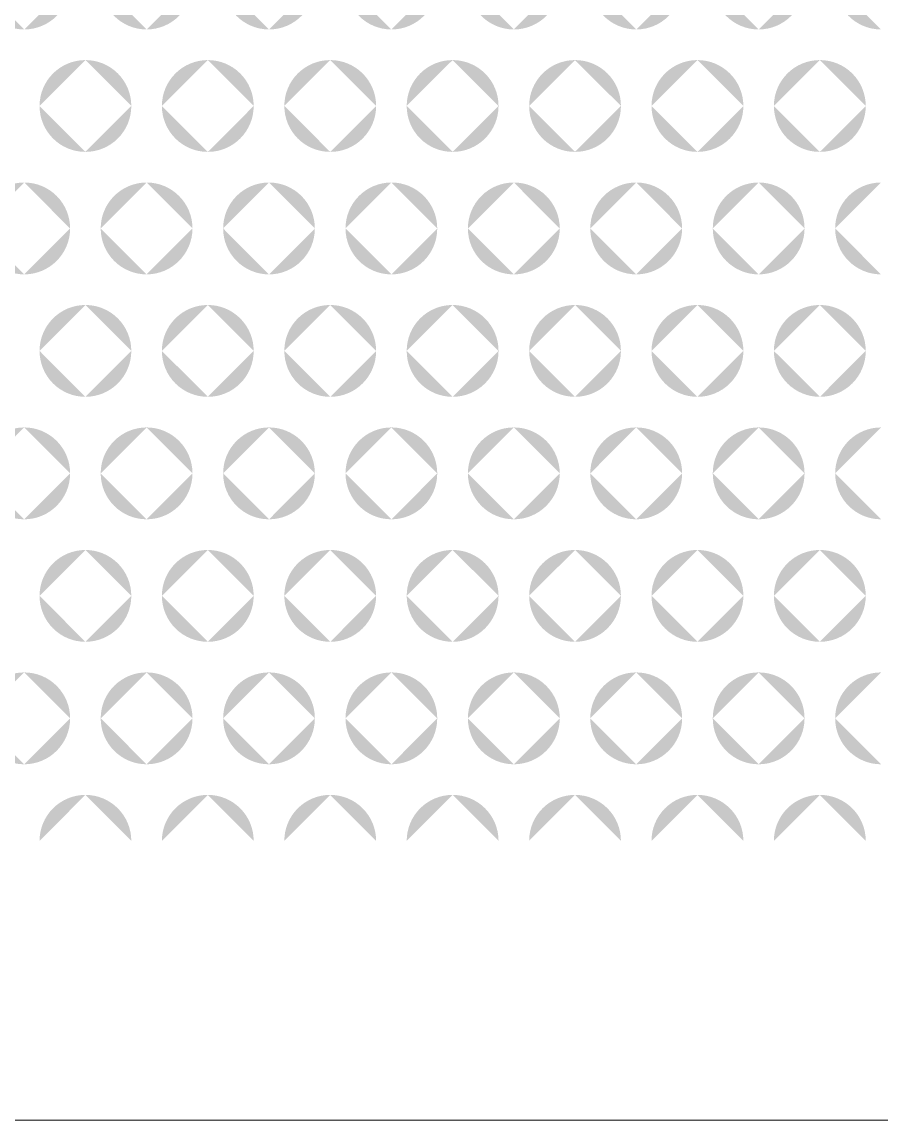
# Model space of a CAD drawing. Header units: millimetres. Extents: x 53 to 536, y 329 to 488.
# Drawn here: x 130.29 to 144.33, y 443.78 to 461.72 of the extents above; entities that cross this region are included whole.
import ezdxf

# ---------------------------------------------------------------- set-up
doc = ezdxf.new("R2010")
doc.units = ezdxf.units.MM
doc.header["$MEASUREMENT"] = 0

msp = doc.modelspace()

# ---------------------------------------------------------------- hatches: boundary and pattern name
at = {"transparency": 33554559}
h = msp.add_hatch(color=256, dxfattribs=at)
h.paths.add_polyline_path([(128.328, 461.593), (128.328, 463.094)], flags=0)
h.paths.add_polyline_path([(129.079, 462.343, 0.414729), (128.328, 463.094)], flags=0)
h.paths.add_polyline_path([(128.328, 461.593, 0.413542), (129.079, 462.343)], flags=0)
h.paths.add_polyline_path([(132.329, 463.094), (132.329, 461.593)], flags=0)
h.paths.add_polyline_path([(131.579, 462.343, 0.413057), (132.329, 461.593)], flags=0)
h.paths.add_polyline_path([(132.329, 463.094, 0.414244), (131.579, 462.343)], flags=0)
h.paths.add_polyline_path([(129.58, 462.343, 0.413811), (130.329, 461.593)], flags=0)
h.paths.add_polyline_path([(130.329, 463.094, 0.414997), (129.58, 462.343)], flags=0)
h.paths.add_polyline_path([(131.079, 462.343, 0.414512), (130.329, 463.094)], flags=0)
h.paths.add_polyline_path([(130.329, 461.593, 0.413325), (131.079, 462.343)], flags=0)
h.paths.add_polyline_path([(130.079, 460.344), (128.579, 460.344)], flags=0)
h.paths.add_polyline_path([(129.329, 461.093, 0.414294), (128.579, 460.344)], flags=0)
h.paths.add_polyline_path([(130.079, 460.344, 0.414563), (129.329, 461.093)], flags=0)
h.paths.add_polyline_path([(132.079, 460.344), (130.58, 460.344)], flags=0)
h.paths.add_polyline_path([(131.329, 461.093, 0.414563), (130.58, 460.344)], flags=0)
h.paths.add_polyline_path([(132.079, 460.344, 0.414563), (131.329, 461.093)], flags=0)
h.paths.add_polyline_path([(128.579, 464.344), (128.579, 464.345), (130.079, 464.345), (130.079, 464.344)], flags=0)
h.paths.add_polyline_path([(129.329, 463.594, 0.41478), (130.079, 464.344)], flags=0)
h.paths.add_polyline_path([(128.579, 464.344, 0.414512), (129.329, 463.594)], flags=0)
h.paths.add_polyline_path([(130.58, 464.344), (130.58, 464.345), (132.079, 464.345), (132.079, 464.344)], flags=0)
h.paths.add_polyline_path([(131.329, 463.594, 0.41478), (132.079, 464.344)], flags=0)
h.paths.add_polyline_path([(130.58, 464.344, 0.41478), (131.329, 463.594)], flags=0)
h = msp.add_hatch(color=256, dxfattribs=at)
h.paths.add_polyline_path([(132.329, 461.593), (132.329, 463.094)], flags=0)
h.paths.add_polyline_path([(133.079, 462.343, 0.414027), (132.329, 463.094)], flags=0)
h.paths.add_polyline_path([(132.329, 461.593, 0.41284), (133.079, 462.343)], flags=0)
h.paths.add_polyline_path([(136.33, 463.094), (136.33, 461.593)], flags=0)
h.paths.add_polyline_path([(135.58, 462.343, 0.413325), (136.33, 461.593)], flags=0)
h.paths.add_polyline_path([(136.33, 463.094, 0.414512), (135.58, 462.343)], flags=0)
h.paths.add_polyline_path([(133.58, 462.343, 0.413325), (134.33, 461.593)], flags=0)
h.paths.add_polyline_path([(134.33, 463.094, 0.414512), (133.58, 462.343)], flags=0)
h.paths.add_polyline_path([(135.079, 462.343, 0.414512), (134.33, 463.094)], flags=0)
h.paths.add_polyline_path([(134.33, 461.593, 0.413325), (135.079, 462.343)], flags=0)
h.paths.add_polyline_path([(134.079, 460.344), (132.579, 460.344)], flags=0)
h.paths.add_polyline_path([(133.33, 461.093, 0.414294), (132.579, 460.344)], flags=0)
h.paths.add_polyline_path([(134.079, 460.344, 0.414563), (133.33, 461.093)], flags=0)
h.paths.add_polyline_path([(136.08, 460.344), (134.58, 460.344)], flags=0)
h.paths.add_polyline_path([(135.33, 461.093, 0.414563), (134.58, 460.344)], flags=0)
h.paths.add_polyline_path([(136.08, 460.344, 0.414779), (135.33, 461.093)], flags=0)
h.paths.add_polyline_path([(132.579, 464.344), (132.579, 464.345), (134.079, 464.345), (134.079, 464.344)], flags=0)
h.paths.add_polyline_path([(133.33, 463.594, 0.41478), (134.079, 464.344)], flags=0)
h.paths.add_polyline_path([(132.579, 464.344, 0.414512), (133.33, 463.594)], flags=0)
h.paths.add_polyline_path([(134.58, 464.344), (134.58, 464.345), (136.08, 464.345), (136.08, 464.344)], flags=0)
h.paths.add_polyline_path([(135.33, 463.594, 0.414997), (136.08, 464.344)], flags=0)
h.paths.add_polyline_path([(134.58, 464.344, 0.41478), (135.33, 463.594)], flags=0)
h = msp.add_hatch(color=256, dxfattribs=at)
h.paths.add_polyline_path([(136.33, 461.593), (136.33, 463.094)], flags=0)
h.paths.add_polyline_path([(137.079, 462.343, 0.414997), (136.33, 463.094)], flags=0)
h.paths.add_polyline_path([(136.33, 461.593, 0.413811), (137.079, 462.343)], flags=0)
h.paths.add_polyline_path([(140.331, 463.094), (140.331, 461.593)], flags=0)
h.paths.add_polyline_path([(139.58, 462.343, 0.413057), (140.331, 461.593)], flags=0)
h.paths.add_polyline_path([(140.331, 463.094, 0.414244), (139.58, 462.343)], flags=0)
h.paths.add_polyline_path([(137.58, 462.343, 0.413057), (138.331, 461.593)], flags=0)
h.paths.add_polyline_path([(138.331, 463.094, 0.414244), (137.58, 462.343)], flags=0)
h.paths.add_polyline_path([(139.081, 462.343, 0.414512), (138.331, 463.094)], flags=0)
h.paths.add_polyline_path([(138.331, 461.593, 0.413325), (139.081, 462.343)], flags=0)
h.paths.add_polyline_path([(138.081, 460.344), (136.58, 460.344)], flags=0)
h.paths.add_polyline_path([(137.33, 461.093, 0.414563), (136.58, 460.344)], flags=0)
h.paths.add_polyline_path([(138.081, 460.344, 0.414294), (137.33, 461.093)], flags=0)
h.paths.add_polyline_path([(140.081, 460.344), (138.581, 460.344)], flags=0)
h.paths.add_polyline_path([(139.331, 461.093, 0.414563), (138.581, 460.344)], flags=0)
h.paths.add_polyline_path([(140.081, 460.344, 0.414563), (139.331, 461.093)], flags=0)
h.paths.add_polyline_path([(136.58, 464.344), (136.58, 464.345), (138.081, 464.345), (138.081, 464.344)], flags=0)
h.paths.add_polyline_path([(137.33, 463.594, 0.414512), (138.081, 464.344)], flags=0)
h.paths.add_polyline_path([(136.58, 464.344, 0.41478), (137.33, 463.594)], flags=0)
h.paths.add_polyline_path([(138.581, 464.344), (138.581, 464.345), (140.081, 464.345), (140.081, 464.344)], flags=0)
h.paths.add_polyline_path([(139.331, 463.594, 0.41478), (140.081, 464.344)], flags=0)
h.paths.add_polyline_path([(138.581, 464.344, 0.41478), (139.331, 463.594)], flags=0)
h = msp.add_hatch(color=256, dxfattribs=at)
h.paths.add_polyline_path([(140.331, 461.593), (140.331, 463.094)], flags=0)
h.paths.add_polyline_path([(141.081, 462.343, 0.414997), (140.331, 463.094)], flags=0)
h.paths.add_polyline_path([(140.331, 461.593, 0.413811), (141.081, 462.343)], flags=0)
h.paths.add_polyline_path([(144.332, 463.094), (144.332, 461.593)], flags=0)
h.paths.add_polyline_path([(143.582, 462.343, 0.413325), (144.332, 461.593)], flags=0)
h.paths.add_polyline_path([(144.332, 463.094, 0.414512), (143.582, 462.343)], flags=0)
h.paths.add_polyline_path([(141.582, 462.343, 0.413811), (142.332, 461.593)], flags=0)
h.paths.add_polyline_path([(142.332, 463.094, 0.414997), (141.582, 462.343)], flags=0)
h.paths.add_polyline_path([(143.082, 462.343, 0.414027), (142.332, 463.094)], flags=0)
h.paths.add_polyline_path([(142.332, 461.593, 0.41284), (143.082, 462.343)], flags=0)
h.paths.add_polyline_path([(142.082, 460.344), (140.581, 460.344)], flags=0)
h.paths.add_polyline_path([(141.332, 461.093, 0.414779), (140.581, 460.344)], flags=0)
h.paths.add_polyline_path([(142.082, 460.344, 0.414078), (141.332, 461.093)], flags=0)
h.paths.add_polyline_path([(144.082, 460.344), (142.581, 460.344)], flags=0)
h.paths.add_polyline_path([(143.332, 461.093, 0.414294), (142.581, 460.344)], flags=0)
h.paths.add_polyline_path([(144.082, 460.344, 0.414563), (143.332, 461.093)], flags=0)
h.paths.add_polyline_path([(140.581, 464.344), (140.581, 464.345), (142.082, 464.345), (142.082, 464.344)], flags=0)
h.paths.add_polyline_path([(141.332, 463.594, 0.414295), (142.082, 464.344)], flags=0)
h.paths.add_polyline_path([(140.581, 464.344, 0.414997), (141.332, 463.594)], flags=0)
h.paths.add_polyline_path([(142.581, 464.344), (142.581, 464.345), (144.082, 464.345), (144.082, 464.344)], flags=0)
h.paths.add_polyline_path([(143.332, 463.594, 0.41478), (144.082, 464.344)], flags=0)
h.paths.add_polyline_path([(142.581, 464.344, 0.414512), (143.332, 463.594)], flags=0)
h = msp.add_hatch(color=256, dxfattribs=at)
h.paths.add_polyline_path([(128.328, 457.592), (128.328, 459.093)], flags=0)
h.paths.add_polyline_path([(129.079, 458.342, 0.414729), (128.328, 459.093)], flags=0)
h.paths.add_polyline_path([(128.328, 457.592, 0.413542), (129.079, 458.342)], flags=0)
h.paths.add_polyline_path([(132.329, 459.093), (132.329, 457.592)], flags=0)
h.paths.add_polyline_path([(131.579, 458.342, 0.413057), (132.329, 457.592)], flags=0)
h.paths.add_polyline_path([(132.329, 459.093, 0.414244), (131.579, 458.342)], flags=0)
h.paths.add_polyline_path([(129.58, 458.342, 0.413811), (130.329, 457.592)], flags=0)
h.paths.add_polyline_path([(130.329, 459.093, 0.414997), (129.58, 458.342)], flags=0)
h.paths.add_polyline_path([(131.079, 458.342, 0.414512), (130.329, 459.093)], flags=0)
h.paths.add_polyline_path([(130.329, 457.592, 0.413325), (131.079, 458.342)], flags=0)
h.paths.add_polyline_path([(130.079, 456.342), (128.579, 456.342)], flags=0)
h.paths.add_polyline_path([(129.329, 457.092, 0.414512), (128.579, 456.342)], flags=0)
h.paths.add_polyline_path([(130.079, 456.342, 0.41478), (129.329, 457.092)], flags=0)
h.paths.add_polyline_path([(132.079, 456.342), (130.58, 456.342)], flags=0)
h.paths.add_polyline_path([(131.329, 457.092, 0.41478), (130.58, 456.342)], flags=0)
h.paths.add_polyline_path([(132.079, 456.342, 0.41478), (131.329, 457.092)], flags=0)
h.paths.add_polyline_path([(128.579, 460.343), (128.579, 460.344), (130.079, 460.344), (130.079, 460.343)], flags=0)
h.paths.add_polyline_path([(129.329, 459.593, 0.41478), (130.079, 460.343)], flags=0)
h.paths.add_polyline_path([(128.579, 460.343, 0.414512), (129.329, 459.593)], flags=0)
h.paths.add_polyline_path([(130.58, 460.343), (130.58, 460.344), (132.079, 460.344), (132.079, 460.343)], flags=0)
h.paths.add_polyline_path([(131.329, 459.593, 0.41478), (132.079, 460.343)], flags=0)
h.paths.add_polyline_path([(130.58, 460.343, 0.41478), (131.329, 459.593)], flags=0)
h = msp.add_hatch(color=256, dxfattribs=at)
h.paths.add_polyline_path([(132.329, 457.592), (132.329, 459.093)], flags=0)
h.paths.add_polyline_path([(133.079, 458.342, 0.414027), (132.329, 459.093)], flags=0)
h.paths.add_polyline_path([(132.329, 457.592, 0.41284), (133.079, 458.342)], flags=0)
h.paths.add_polyline_path([(136.33, 459.093), (136.33, 457.592)], flags=0)
h.paths.add_polyline_path([(135.58, 458.342, 0.413325), (136.33, 457.592)], flags=0)
h.paths.add_polyline_path([(136.33, 459.093, 0.414512), (135.58, 458.342)], flags=0)
h.paths.add_polyline_path([(133.58, 458.342, 0.413325), (134.33, 457.592)], flags=0)
h.paths.add_polyline_path([(134.33, 459.093, 0.414512), (133.58, 458.342)], flags=0)
h.paths.add_polyline_path([(135.079, 458.342, 0.414512), (134.33, 459.093)], flags=0)
h.paths.add_polyline_path([(134.33, 457.592, 0.413325), (135.079, 458.342)], flags=0)
h.paths.add_polyline_path([(134.079, 456.342), (132.579, 456.342)], flags=0)
h.paths.add_polyline_path([(133.33, 457.092, 0.414512), (132.579, 456.342)], flags=0)
h.paths.add_polyline_path([(134.079, 456.342, 0.41478), (133.33, 457.092)], flags=0)
h.paths.add_polyline_path([(136.08, 456.342), (134.58, 456.342)], flags=0)
h.paths.add_polyline_path([(135.33, 457.092, 0.41478), (134.58, 456.342)], flags=0)
h.paths.add_polyline_path([(136.08, 456.342, 0.414997), (135.33, 457.092)], flags=0)
h.paths.add_polyline_path([(132.579, 460.343), (132.579, 460.344), (134.079, 460.344), (134.079, 460.343)], flags=0)
h.paths.add_polyline_path([(133.33, 459.593, 0.41478), (134.079, 460.343)], flags=0)
h.paths.add_polyline_path([(132.579, 460.343, 0.414512), (133.33, 459.593)], flags=0)
h.paths.add_polyline_path([(134.58, 460.343), (134.58, 460.344), (136.08, 460.344), (136.08, 460.343)], flags=0)
h.paths.add_polyline_path([(135.33, 459.593, 0.414997), (136.08, 460.343)], flags=0)
h.paths.add_polyline_path([(134.58, 460.343, 0.41478), (135.33, 459.593)], flags=0)
h = msp.add_hatch(color=256, dxfattribs=at)
h.paths.add_polyline_path([(136.33, 457.592), (136.33, 459.093)], flags=0)
h.paths.add_polyline_path([(137.079, 458.342, 0.414997), (136.33, 459.093)], flags=0)
h.paths.add_polyline_path([(136.33, 457.592, 0.413811), (137.079, 458.342)], flags=0)
h.paths.add_polyline_path([(140.331, 459.093), (140.331, 457.592)], flags=0)
h.paths.add_polyline_path([(139.58, 458.342, 0.413057), (140.331, 457.592)], flags=0)
h.paths.add_polyline_path([(140.331, 459.093, 0.414244), (139.58, 458.342)], flags=0)
h.paths.add_polyline_path([(137.58, 458.342, 0.413057), (138.331, 457.592)], flags=0)
h.paths.add_polyline_path([(138.331, 459.093, 0.414244), (137.58, 458.342)], flags=0)
h.paths.add_polyline_path([(139.081, 458.342, 0.414512), (138.331, 459.093)], flags=0)
h.paths.add_polyline_path([(138.331, 457.592, 0.413325), (139.081, 458.342)], flags=0)
h.paths.add_polyline_path([(138.081, 456.342), (136.58, 456.342)], flags=0)
h.paths.add_polyline_path([(137.33, 457.092, 0.41478), (136.58, 456.342)], flags=0)
h.paths.add_polyline_path([(138.081, 456.342, 0.414512), (137.33, 457.092)], flags=0)
h.paths.add_polyline_path([(140.081, 456.342), (138.581, 456.342)], flags=0)
h.paths.add_polyline_path([(139.331, 457.092, 0.41478), (138.581, 456.342)], flags=0)
h.paths.add_polyline_path([(140.081, 456.342, 0.41478), (139.331, 457.092)], flags=0)
h.paths.add_polyline_path([(136.58, 460.343), (136.58, 460.344), (138.081, 460.344), (138.081, 460.343)], flags=0)
h.paths.add_polyline_path([(137.33, 459.593, 0.414512), (138.081, 460.343)], flags=0)
h.paths.add_polyline_path([(136.58, 460.343, 0.41478), (137.33, 459.593)], flags=0)
h.paths.add_polyline_path([(138.581, 460.343), (138.581, 460.344), (140.081, 460.344), (140.081, 460.343)], flags=0)
h.paths.add_polyline_path([(139.331, 459.593, 0.41478), (140.081, 460.343)], flags=0)
h.paths.add_polyline_path([(138.581, 460.343, 0.41478), (139.331, 459.593)], flags=0)
h = msp.add_hatch(color=256, dxfattribs=at)
h.paths.add_polyline_path([(140.331, 457.592), (140.331, 459.093)], flags=0)
h.paths.add_polyline_path([(141.081, 458.342, 0.414997), (140.331, 459.093)], flags=0)
h.paths.add_polyline_path([(140.331, 457.592, 0.413811), (141.081, 458.342)], flags=0)
h.paths.add_polyline_path([(144.332, 459.093), (144.332, 457.592)], flags=0)
h.paths.add_polyline_path([(143.582, 458.342, 0.413325), (144.332, 457.592)], flags=0)
h.paths.add_polyline_path([(144.332, 459.093, 0.414512), (143.582, 458.342)], flags=0)
h.paths.add_polyline_path([(141.582, 458.342, 0.413811), (142.332, 457.592)], flags=0)
h.paths.add_polyline_path([(142.332, 459.093, 0.414997), (141.582, 458.342)], flags=0)
h.paths.add_polyline_path([(143.082, 458.342, 0.414027), (142.332, 459.093)], flags=0)
h.paths.add_polyline_path([(142.332, 457.592, 0.41284), (143.082, 458.342)], flags=0)
h.paths.add_polyline_path([(142.082, 456.342), (140.581, 456.342)], flags=0)
h.paths.add_polyline_path([(141.332, 457.092, 0.414997), (140.581, 456.342)], flags=0)
h.paths.add_polyline_path([(142.082, 456.342, 0.414295), (141.332, 457.092)], flags=0)
h.paths.add_polyline_path([(144.082, 456.342), (142.581, 456.342)], flags=0)
h.paths.add_polyline_path([(143.332, 457.092, 0.414512), (142.581, 456.342)], flags=0)
h.paths.add_polyline_path([(144.082, 456.342, 0.41478), (143.332, 457.092)], flags=0)
h.paths.add_polyline_path([(140.581, 460.343), (140.581, 460.344), (142.082, 460.344), (142.082, 460.343)], flags=0)
h.paths.add_polyline_path([(141.332, 459.593, 0.414295), (142.082, 460.343)], flags=0)
h.paths.add_polyline_path([(140.581, 460.343, 0.414997), (141.332, 459.593)], flags=0)
h.paths.add_polyline_path([(142.581, 460.343), (142.581, 460.344), (144.082, 460.344), (144.082, 460.343)], flags=0)
h.paths.add_polyline_path([(143.332, 459.593, 0.41478), (144.082, 460.343)], flags=0)
h.paths.add_polyline_path([(142.581, 460.343, 0.414512), (143.332, 459.593)], flags=0)
h = msp.add_hatch(color=256, dxfattribs=at)
h.paths.add_polyline_path([(128.328, 453.591), (128.328, 455.092)], flags=0)
h.paths.add_polyline_path([(129.079, 454.341, 0.414729), (128.328, 455.092)], flags=0)
h.paths.add_polyline_path([(128.328, 453.591, 0.414027), (129.079, 454.341)], flags=0)
h.paths.add_polyline_path([(132.329, 455.092), (132.329, 453.591)], flags=0)
h.paths.add_polyline_path([(131.579, 454.341, 0.413542), (132.329, 453.591)], flags=0)
h.paths.add_polyline_path([(132.329, 455.092, 0.414244), (131.579, 454.341)], flags=0)
h.paths.add_polyline_path([(129.58, 454.341, 0.414295), (130.329, 453.591)], flags=0)
h.paths.add_polyline_path([(130.329, 455.092, 0.414997), (129.58, 454.341)], flags=0)
h.paths.add_polyline_path([(131.079, 454.341, 0.414512), (130.329, 455.092)], flags=0)
h.paths.add_polyline_path([(130.329, 453.591, 0.41381), (131.079, 454.341)], flags=0)
h.paths.add_polyline_path([(130.079, 452.341), (128.579, 452.341)], flags=0)
h.paths.add_polyline_path([(129.329, 453.09, 0.414512), (128.579, 452.341)], flags=0)
h.paths.add_polyline_path([(130.079, 452.341, 0.41478), (129.329, 453.09)], flags=0)
h.paths.add_polyline_path([(132.079, 452.341), (130.58, 452.341)], flags=0)
h.paths.add_polyline_path([(131.329, 453.09, 0.41478), (130.58, 452.341)], flags=0)
h.paths.add_polyline_path([(132.079, 452.341, 0.41478), (131.329, 453.09)], flags=0)
h.paths.add_polyline_path([(128.579, 456.342), (130.079, 456.342)], flags=0)
h.paths.add_polyline_path([(129.329, 455.592, 0.41478), (130.079, 456.342)], flags=0)
h.paths.add_polyline_path([(128.579, 456.342, 0.414512), (129.329, 455.592)], flags=0)
h.paths.add_polyline_path([(130.58, 456.342), (132.079, 456.342)], flags=0)
h.paths.add_polyline_path([(131.329, 455.592, 0.41478), (132.079, 456.342)], flags=0)
h.paths.add_polyline_path([(130.58, 456.342, 0.41478), (131.329, 455.592)], flags=0)
h = msp.add_hatch(color=256, dxfattribs=at)
h.paths.add_polyline_path([(132.329, 453.591), (132.329, 455.092)], flags=0)
h.paths.add_polyline_path([(133.079, 454.341, 0.414027), (132.329, 455.092)], flags=0)
h.paths.add_polyline_path([(132.329, 453.591, 0.413325), (133.079, 454.341)], flags=0)
h.paths.add_polyline_path([(136.33, 455.092), (136.33, 453.591)], flags=0)
h.paths.add_polyline_path([(135.58, 454.341, 0.41381), (136.33, 453.591)], flags=0)
h.paths.add_polyline_path([(136.33, 455.092, 0.414512), (135.58, 454.341)], flags=0)
h.paths.add_polyline_path([(133.58, 454.341, 0.41381), (134.33, 453.591)], flags=0)
h.paths.add_polyline_path([(134.33, 455.092, 0.414512), (133.58, 454.341)], flags=0)
h.paths.add_polyline_path([(135.079, 454.341, 0.414512), (134.33, 455.092)], flags=0)
h.paths.add_polyline_path([(134.33, 453.591, 0.41381), (135.079, 454.341)], flags=0)
h.paths.add_polyline_path([(134.079, 452.341), (132.579, 452.341)], flags=0)
h.paths.add_polyline_path([(133.33, 453.09, 0.414512), (132.579, 452.341)], flags=0)
h.paths.add_polyline_path([(134.079, 452.341, 0.41478), (133.33, 453.09)], flags=0)
h.paths.add_polyline_path([(136.08, 452.341), (134.58, 452.341)], flags=0)
h.paths.add_polyline_path([(135.33, 453.09, 0.41478), (134.58, 452.341)], flags=0)
h.paths.add_polyline_path([(136.08, 452.341, 0.414997), (135.33, 453.09)], flags=0)
h.paths.add_polyline_path([(132.579, 456.342), (134.079, 456.342)], flags=0)
h.paths.add_polyline_path([(133.33, 455.592, 0.41478), (134.079, 456.342)], flags=0)
h.paths.add_polyline_path([(132.579, 456.342, 0.414512), (133.33, 455.592)], flags=0)
h.paths.add_polyline_path([(134.58, 456.342), (136.08, 456.342)], flags=0)
h.paths.add_polyline_path([(135.33, 455.592, 0.414997), (136.08, 456.342)], flags=0)
h.paths.add_polyline_path([(134.58, 456.342, 0.41478), (135.33, 455.592)], flags=0)
h = msp.add_hatch(color=256, dxfattribs=at)
h.paths.add_polyline_path([(136.33, 453.591), (136.33, 455.092)], flags=0)
h.paths.add_polyline_path([(137.079, 454.341, 0.414997), (136.33, 455.092)], flags=0)
h.paths.add_polyline_path([(136.33, 453.591, 0.414295), (137.079, 454.341)], flags=0)
h.paths.add_polyline_path([(140.331, 455.092), (140.331, 453.591)], flags=0)
h.paths.add_polyline_path([(139.58, 454.341, 0.413542), (140.331, 453.591)], flags=0)
h.paths.add_polyline_path([(140.331, 455.092, 0.414244), (139.58, 454.341)], flags=0)
h.paths.add_polyline_path([(137.58, 454.341, 0.413542), (138.331, 453.591)], flags=0)
h.paths.add_polyline_path([(138.331, 455.092, 0.414244), (137.58, 454.341)], flags=0)
h.paths.add_polyline_path([(139.081, 454.341, 0.414512), (138.331, 455.092)], flags=0)
h.paths.add_polyline_path([(138.331, 453.591, 0.41381), (139.081, 454.341)], flags=0)
h.paths.add_polyline_path([(138.081, 452.341), (136.58, 452.341)], flags=0)
h.paths.add_polyline_path([(137.33, 453.09, 0.41478), (136.58, 452.341)], flags=0)
h.paths.add_polyline_path([(138.081, 452.341, 0.414512), (137.33, 453.09)], flags=0)
h.paths.add_polyline_path([(140.081, 452.341), (138.581, 452.341)], flags=0)
h.paths.add_polyline_path([(139.331, 453.09, 0.41478), (138.581, 452.341)], flags=0)
h.paths.add_polyline_path([(140.081, 452.341, 0.41478), (139.331, 453.09)], flags=0)
h.paths.add_polyline_path([(136.58, 456.342), (138.081, 456.342)], flags=0)
h.paths.add_polyline_path([(137.33, 455.592, 0.414512), (138.081, 456.342)], flags=0)
h.paths.add_polyline_path([(136.58, 456.342, 0.41478), (137.33, 455.592)], flags=0)
h.paths.add_polyline_path([(138.581, 456.342), (140.081, 456.342)], flags=0)
h.paths.add_polyline_path([(139.331, 455.592, 0.41478), (140.081, 456.342)], flags=0)
h.paths.add_polyline_path([(138.581, 456.342, 0.41478), (139.331, 455.592)], flags=0)
h = msp.add_hatch(color=256, dxfattribs=at)
h.paths.add_polyline_path([(140.331, 453.591), (140.331, 455.092)], flags=0)
h.paths.add_polyline_path([(141.081, 454.341, 0.414997), (140.331, 455.092)], flags=0)
h.paths.add_polyline_path([(140.331, 453.591, 0.414295), (141.081, 454.341)], flags=0)
h.paths.add_polyline_path([(144.332, 455.092), (144.332, 453.591)], flags=0)
h.paths.add_polyline_path([(143.582, 454.341, 0.41381), (144.332, 453.591)], flags=0)
h.paths.add_polyline_path([(144.332, 455.092, 0.414512), (143.582, 454.341)], flags=0)
h.paths.add_polyline_path([(141.582, 454.341, 0.414295), (142.332, 453.591)], flags=0)
h.paths.add_polyline_path([(142.332, 455.092, 0.414997), (141.582, 454.341)], flags=0)
h.paths.add_polyline_path([(143.082, 454.341, 0.414027), (142.332, 455.092)], flags=0)
h.paths.add_polyline_path([(142.332, 453.591, 0.413325), (143.082, 454.341)], flags=0)
h.paths.add_polyline_path([(142.082, 452.341), (140.581, 452.341)], flags=0)
h.paths.add_polyline_path([(141.332, 453.09, 0.414997), (140.581, 452.341)], flags=0)
h.paths.add_polyline_path([(142.082, 452.341, 0.414295), (141.332, 453.09)], flags=0)
h.paths.add_polyline_path([(144.082, 452.341), (142.581, 452.341)], flags=0)
h.paths.add_polyline_path([(143.332, 453.09, 0.414512), (142.581, 452.341)], flags=0)
h.paths.add_polyline_path([(144.082, 452.341, 0.41478), (143.332, 453.09)], flags=0)
h.paths.add_polyline_path([(140.581, 456.342), (142.082, 456.342)], flags=0)
h.paths.add_polyline_path([(141.332, 455.592, 0.414295), (142.082, 456.342)], flags=0)
h.paths.add_polyline_path([(140.581, 456.342, 0.414997), (141.332, 455.592)], flags=0)
h.paths.add_polyline_path([(142.581, 456.342), (144.082, 456.342)], flags=0)
h.paths.add_polyline_path([(143.332, 455.592, 0.41478), (144.082, 456.342)], flags=0)
h.paths.add_polyline_path([(142.581, 456.342, 0.414512), (143.332, 455.592)], flags=0)
h = msp.add_hatch(color=256, dxfattribs=at)
h.paths.add_polyline_path([(128.328, 449.589), (128.328, 451.09)], flags=0)
h.paths.add_polyline_path([(129.079, 450.34, 0.414729), (128.328, 451.09)], flags=0)
h.paths.add_polyline_path([(128.328, 449.589, 0.41376), (129.079, 450.34)], flags=0)
h.paths.add_polyline_path([(132.329, 451.09), (132.329, 449.589)], flags=0)
h.paths.add_polyline_path([(131.579, 450.34, 0.413275), (132.329, 449.589)], flags=0)
h.paths.add_polyline_path([(132.329, 451.09, 0.414244), (131.579, 450.34)], flags=0)
h.paths.add_polyline_path([(129.58, 450.34, 0.414028), (130.329, 449.589)], flags=0)
h.paths.add_polyline_path([(130.329, 451.09, 0.414997), (129.58, 450.34)], flags=0)
h.paths.add_polyline_path([(131.079, 450.34, 0.414512), (130.329, 451.09)], flags=0)
h.paths.add_polyline_path([(130.329, 449.589, 0.413542), (131.079, 450.34)], flags=0)
h.paths.add_polyline_path([(130.079, 448.339), (128.579, 448.339)], flags=0)
h.paths.add_polyline_path([(129.329, 449.089, 0.414027), (128.579, 448.339)], flags=0)
h.paths.add_polyline_path([(130.079, 448.339, 0.414295), (129.329, 449.089)], flags=0)
h.paths.add_polyline_path([(132.079, 448.339), (130.58, 448.339)], flags=0)
h.paths.add_polyline_path([(131.329, 449.089, 0.414295), (130.58, 448.339)], flags=0)
h.paths.add_polyline_path([(132.079, 448.339, 0.414295), (131.329, 449.089)], flags=0)
h.paths.add_polyline_path([(128.579, 452.341), (130.079, 452.341)], flags=0)
h.paths.add_polyline_path([(129.329, 451.59, 0.414512), (130.079, 452.341)], flags=0)
h.paths.add_polyline_path([(128.579, 452.341, 0.414244), (129.329, 451.59)], flags=0)
h.paths.add_polyline_path([(130.58, 452.341), (132.079, 452.341)], flags=0)
h.paths.add_polyline_path([(131.329, 451.59, 0.414512), (132.079, 452.341)], flags=0)
h.paths.add_polyline_path([(130.58, 452.341, 0.414512), (131.329, 451.59)], flags=0)
h = msp.add_hatch(color=256, dxfattribs=at)
h.paths.add_polyline_path([(132.329, 449.589), (132.329, 451.09)], flags=0)
h.paths.add_polyline_path([(133.079, 450.34, 0.414027), (132.329, 451.09)], flags=0)
h.paths.add_polyline_path([(132.329, 449.589, 0.413057), (133.079, 450.34)], flags=0)
h.paths.add_polyline_path([(136.33, 451.09), (136.33, 449.589)], flags=0)
h.paths.add_polyline_path([(135.58, 450.34, 0.413542), (136.33, 449.589)], flags=0)
h.paths.add_polyline_path([(136.33, 451.09, 0.414512), (135.58, 450.34)], flags=0)
h.paths.add_polyline_path([(133.58, 450.34, 0.413542), (134.33, 449.589)], flags=0)
h.paths.add_polyline_path([(134.33, 451.09, 0.414512), (133.58, 450.34)], flags=0)
h.paths.add_polyline_path([(135.079, 450.34, 0.414512), (134.33, 451.09)], flags=0)
h.paths.add_polyline_path([(134.33, 449.589, 0.413542), (135.079, 450.34)], flags=0)
h.paths.add_polyline_path([(134.079, 448.339), (132.579, 448.339)], flags=0)
h.paths.add_polyline_path([(133.33, 449.089, 0.414027), (132.579, 448.339)], flags=0)
h.paths.add_polyline_path([(134.079, 448.339, 0.414295), (133.33, 449.089)], flags=0)
h.paths.add_polyline_path([(136.08, 448.339), (134.58, 448.339)], flags=0)
h.paths.add_polyline_path([(135.33, 449.089, 0.414295), (134.58, 448.339)], flags=0)
h.paths.add_polyline_path([(136.08, 448.339, 0.414512), (135.33, 449.089)], flags=0)
h.paths.add_polyline_path([(132.579, 452.341), (134.079, 452.341)], flags=0)
h.paths.add_polyline_path([(133.33, 451.59, 0.414512), (134.079, 452.341)], flags=0)
h.paths.add_polyline_path([(132.579, 452.341, 0.414244), (133.33, 451.59)], flags=0)
h.paths.add_polyline_path([(134.58, 452.341), (136.08, 452.341)], flags=0)
h.paths.add_polyline_path([(135.33, 451.59, 0.414729), (136.08, 452.341)], flags=0)
h.paths.add_polyline_path([(134.58, 452.341, 0.414512), (135.33, 451.59)], flags=0)
h = msp.add_hatch(color=256, dxfattribs=at)
h.paths.add_polyline_path([(136.33, 449.589), (136.33, 451.09)], flags=0)
h.paths.add_polyline_path([(137.079, 450.34, 0.414997), (136.33, 451.09)], flags=0)
h.paths.add_polyline_path([(136.33, 449.589, 0.414028), (137.079, 450.34)], flags=0)
h.paths.add_polyline_path([(140.331, 451.09), (140.331, 449.589)], flags=0)
h.paths.add_polyline_path([(139.58, 450.34, 0.413275), (140.331, 449.589)], flags=0)
h.paths.add_polyline_path([(140.331, 451.09, 0.414244), (139.58, 450.34)], flags=0)
h.paths.add_polyline_path([(137.58, 450.34, 0.413275), (138.331, 449.589)], flags=0)
h.paths.add_polyline_path([(138.331, 451.09, 0.414244), (137.58, 450.34)], flags=0)
h.paths.add_polyline_path([(139.081, 450.34, 0.414512), (138.331, 451.09)], flags=0)
h.paths.add_polyline_path([(138.331, 449.589, 0.413542), (139.081, 450.34)], flags=0)
h.paths.add_polyline_path([(138.081, 448.339), (136.58, 448.339)], flags=0)
h.paths.add_polyline_path([(137.33, 449.089, 0.414295), (136.58, 448.339)], flags=0)
h.paths.add_polyline_path([(138.081, 448.339, 0.414027), (137.33, 449.089)], flags=0)
h.paths.add_polyline_path([(140.081, 448.339), (138.581, 448.339)], flags=0)
h.paths.add_polyline_path([(139.331, 449.089, 0.414295), (138.581, 448.339)], flags=0)
h.paths.add_polyline_path([(140.081, 448.339, 0.414295), (139.331, 449.089)], flags=0)
h.paths.add_polyline_path([(136.58, 452.341), (138.081, 452.341)], flags=0)
h.paths.add_polyline_path([(137.33, 451.59, 0.414244), (138.081, 452.341)], flags=0)
h.paths.add_polyline_path([(136.58, 452.341, 0.414512), (137.33, 451.59)], flags=0)
h.paths.add_polyline_path([(138.581, 452.341), (140.081, 452.341)], flags=0)
h.paths.add_polyline_path([(139.331, 451.59, 0.414512), (140.081, 452.341)], flags=0)
h.paths.add_polyline_path([(138.581, 452.341, 0.414512), (139.331, 451.59)], flags=0)
h = msp.add_hatch(color=256, dxfattribs=at)
h.paths.add_polyline_path([(140.331, 449.589), (140.331, 451.09)], flags=0)
h.paths.add_polyline_path([(141.081, 450.34, 0.414997), (140.331, 451.09)], flags=0)
h.paths.add_polyline_path([(140.331, 449.589, 0.414028), (141.081, 450.34)], flags=0)
h.paths.add_polyline_path([(144.332, 451.09), (144.332, 449.589)], flags=0)
h.paths.add_polyline_path([(143.582, 450.34, 0.413542), (144.332, 449.589)], flags=0)
h.paths.add_polyline_path([(144.332, 451.09, 0.414512), (143.582, 450.34)], flags=0)
h.paths.add_polyline_path([(141.582, 450.34, 0.414028), (142.332, 449.589)], flags=0)
h.paths.add_polyline_path([(142.332, 451.09, 0.414997), (141.582, 450.34)], flags=0)
h.paths.add_polyline_path([(143.082, 450.34, 0.414027), (142.332, 451.09)], flags=0)
h.paths.add_polyline_path([(142.332, 449.589, 0.413057), (143.082, 450.34)], flags=0)
h.paths.add_polyline_path([(142.082, 448.339), (140.581, 448.339)], flags=0)
h.paths.add_polyline_path([(141.332, 449.089, 0.414512), (140.581, 448.339)], flags=0)
h.paths.add_polyline_path([(142.082, 448.339, 0.41381), (141.332, 449.089)], flags=0)
h.paths.add_polyline_path([(144.082, 448.339), (142.581, 448.339)], flags=0)
h.paths.add_polyline_path([(143.332, 449.089, 0.414027), (142.581, 448.339)], flags=0)
h.paths.add_polyline_path([(144.082, 448.339, 0.414295), (143.332, 449.089)], flags=0)
h.paths.add_polyline_path([(140.581, 452.341), (142.082, 452.341)], flags=0)
h.paths.add_polyline_path([(141.332, 451.59, 0.414027), (142.082, 452.341)], flags=0)
h.paths.add_polyline_path([(140.581, 452.341, 0.414729), (141.332, 451.59)], flags=0)
h.paths.add_polyline_path([(142.581, 452.341), (144.082, 452.341)], flags=0)
h.paths.add_polyline_path([(143.332, 451.59, 0.414512), (144.082, 452.341)], flags=0)
h.paths.add_polyline_path([(142.581, 452.341, 0.414244), (143.332, 451.59)], flags=0)

# ---------------------------------------------------------------- linework, layer by layer
at = {"lineweight": 9}
msp.add_lwpolyline([(510.817, 443.778), (75.767, 443.778), (75.767, 487.53), (510.817, 487.53)], close=True, dxfattribs=at)

doc.saveas('drawing.dxf')
